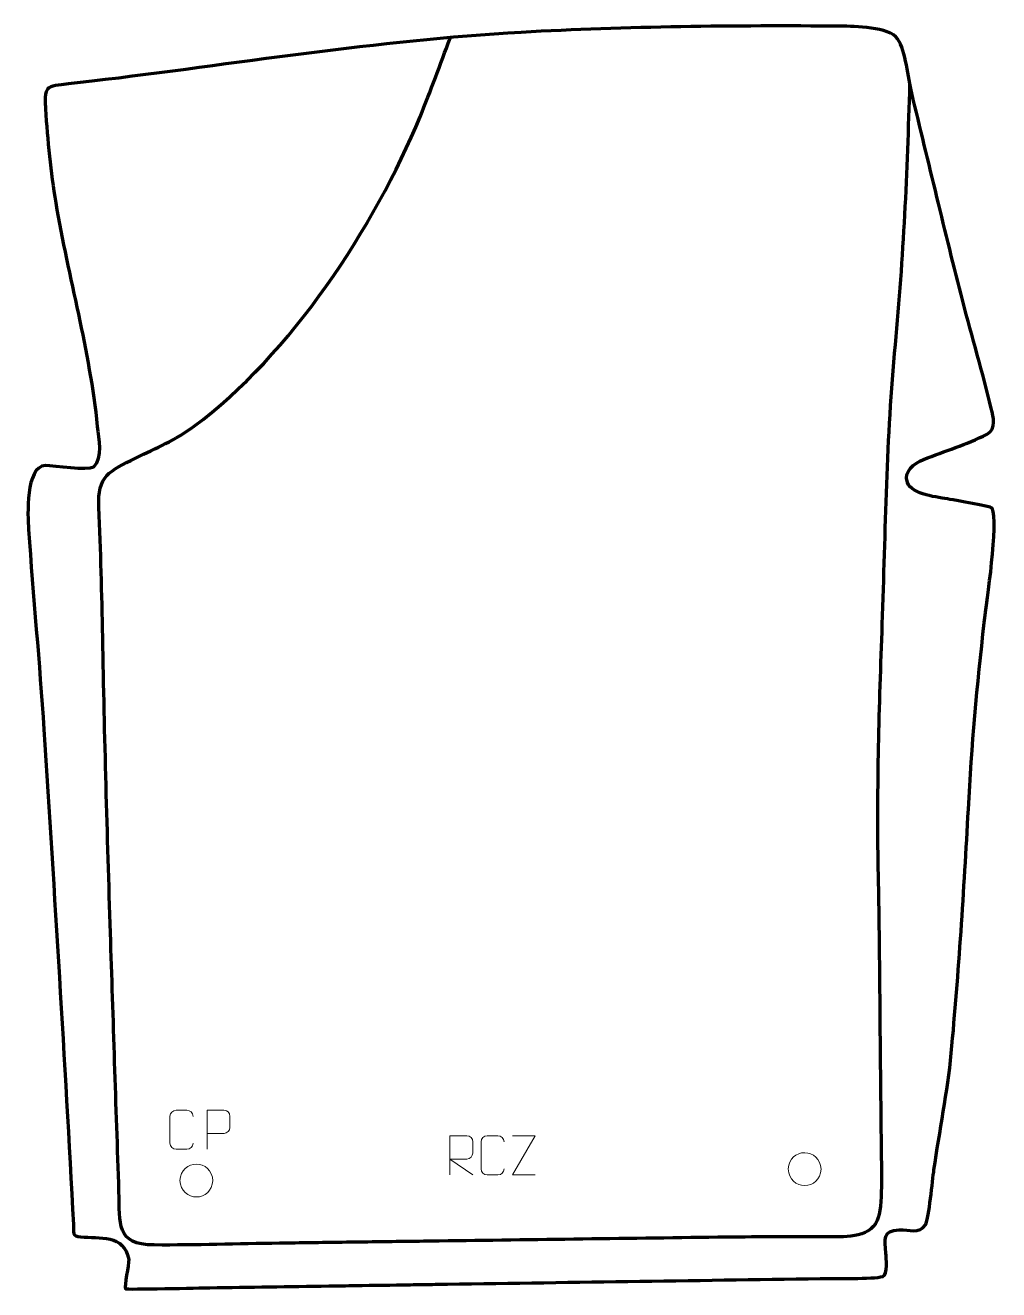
# Model space of a CAD drawing. Header units: millimetres. Extents: x 878 to 1502, y -91 to 719.
import ezdxf

# ---------------------------------------------------------------- set-up
doc = ezdxf.new("R2010")
doc.units = ezdxf.units.MM
doc.header["$MEASUREMENT"] = 0
doc.layers.add('layer 2', color=7, linetype='Continuous')
doc.layers.add('layer 3', color=7, linetype='Continuous')

msp = doc.modelspace()

# ---------------------------------------------------------------- linework, layer by layer
at = {"layer": 'layer 2', "color": 142, "lineweight": 158}
msp.add_open_spline([(1444.5021, 680.7409), (1442.9046, 624.5733), (1440.5339, 569.9516), (1435.1643, 513.9661), (1435.1643, 513.9661), (1429.4851, 454.752), (1428.9492, 394.5713), (1426.7943, 335.0903), (1426.7943, 335.0903), (1424.8837, 282.3507), (1423.2605, 230.8818), (1424.2421, 178.0583), (1424.2421, 178.0583), (1424.5524, 161.3575), (1424.8809, 144.6608), (1425.0552, 127.9576), (1425.0552, 127.9576), (1425.3341, 99.188), (1425.5279, 70.4178), (1425.8282, 41.6483), (1425.8282, 41.6483), (1425.9795, 27.5895), (1426.1257, 13.5308), (1426.266, -0.5281), (1426.266, -0.5281), (1426.266, -0.5281), (1426.286, -2.5359), (1426.286, -2.5359), (1426.286, -2.5359), (1426.3923, -13.2347), (1427.5339, -38.0122), (1423.7458, -46.7556), (1423.7458, -46.7556), (1418.4607, -58.954), (1401.6703, -57.1402), (1390.3539, -57.2755), (1390.3539, -57.2755), (1369.4177, -57.5621), (1348.3971, -57.2508), (1327.3453, -57.5324), (1327.3453, -57.5324), (1265.8816, -58.3544), (1204.4181, -59.199), (1142.9544, -60.0283), (1142.9544, -60.0283), (1129.5928, -60.2084), (1116.2312, -60.3885), (1102.8696, -60.5686), (1102.8696, -60.5686), (1095.5208, -60.6677), (1088.1719, -60.7667), (1080.823, -60.8658), (1080.823, -60.8658), (1067.4614, -61.0459), (1054.0998, -61.226), (1040.7382, -61.4061), (1040.7382, -61.4061), (1014.1783, -61.7704), (986.969, -62.7383), (960.4904, -62.5424), (960.4904, -62.5424), (935.473, -62.3573), (938.5625, -48.9992), (937.8594, -28.2535), (937.8594, -28.2535), (935.9892, 26.927), (934.1736, 82.0945), (932.3993, 137.2782), (932.3993, 137.2782), (930.3639, 200.4142), (928.5702, 263.5481), (927.4592, 326.7081), (927.4592, 326.7081), (926.9732, 354.6041), (926.1506, 382.0649), (924.8795, 409.9379), (924.8795, 409.9379), (924.193, 430.2304), (931.5948, 433.0478), (948.5294, 441.4093), (948.5294, 441.4093), (962.1129, 448.0858), (973.5822, 452.7635), (986.0222, 461.8055), (986.0222, 461.8055), (1047.697, 507.3606), (1101.8312, 589.5313), (1130.7764, 659.99), (1130.7764, 659.99), (1137.6032, 676.6079), (1143.8043, 693.4748), (1150.0079, 710.3325)], degree=3, knots=[0, 0, 0, 0, 0.04166667, 0.04166667, 0.04166667, 0.04166667, 0.08333333, 0.08333333, 0.08333333, 0.08333333, 0.125, 0.125, 0.125, 0.125, 0.16666667, 0.16666667, 0.16666667, 0.16666667, 0.20833333, 0.20833333, 0.20833333, 0.20833333, 0.25, 0.25, 0.25, 0.25, 0.29166667, 0.29166667, 0.29166667, 0.29166667, 0.33333333, 0.33333333, 0.33333333, 0.33333333, 0.375, 0.375, 0.375, 0.375, 0.41666667, 0.41666667, 0.41666667, 0.41666667, 0.45833333, 0.45833333, 0.45833333, 0.45833333, 0.5, 0.5, 0.5, 0.5, 0.54166667, 0.54166667, 0.54166667, 0.54166667, 0.58333333, 0.58333333, 0.58333333, 0.58333333, 0.625, 0.625, 0.625, 0.625, 0.66666667, 0.66666667, 0.66666667, 0.66666667, 0.70833333, 0.70833333, 0.70833333, 0.70833333, 0.75, 0.75, 0.75, 0.75, 0.79166667, 0.79166667, 0.79166667, 0.79166667, 0.83333333, 0.83333333, 0.83333333, 0.83333333, 0.875, 0.875, 0.875, 0.875, 0.91666667, 0.91666667, 0.91666667, 0.91666667, 1, 1, 1, 1], dxfattribs=at)
at = {"layer": 'layer 2', "color": 142, "lineweight": 9}
for points, knots in [([(985.3781, 2.5937), (985.2383, 0.2703), (983.5611, -1.2093), (981.4134, -1.2201), (981.4134, -1.2201), (979.0815, -1.2197), (976.7496, -1.2197), (974.4181, -1.2201), (974.4181, -1.2201), (972.4931, -1.3255), (970.521, 0.559), (970.5322, 2.5763), (970.5322, 2.5763), (970.5326, 8.3464), (970.5326, 14.1161), (970.5322, 19.8854), (970.5322, 19.8854), (970.5364, 22.0235), (972.2831, 23.7427), (974.4355, 23.7292), (974.4355, 23.7292), (976.7612, 23.7292), (979.0873, 23.7292), (981.4134, 23.7292), (981.4134, 23.7292), (983.36, 23.7647), (985.3514, 22.2732), (985.3781, 19.8356)], [0, 0, 0, 0, 0.125, 0.125, 0.125, 0.125, 0.25, 0.25, 0.25, 0.25, 0.375, 0.375, 0.375, 0.375, 0.5, 0.5, 0.5, 0.5, 0.625, 0.625, 0.625, 0.625, 0.75, 0.75, 0.75, 0.75, 1, 1, 1, 1]), ([(994.3291, -1.2245), (994.3291, -1.2245), (994.3291, 23.7291), (994.3291, 23.7291), (994.3291, 23.7291), (997.9241, 23.7291), (1001.5194, 23.7291), (1005.1148, 23.7291), (1005.1148, 23.7291), (1007.44, 23.6912), (1008.9974, 22.2011), (1008.9932, 19.835), (1008.9932, 19.835), (1008.9928, 17.7993), (1008.9928, 14.74), (1008.9932, 12.704), (1008.9932, 12.704), (1008.9867, 10.8286), (1007.1745, 8.8867), (1005.1649, 8.8676), (1005.1649, 8.8676), (1005.1649, 8.8676), (994.3291, 8.8676), (994.3291, 8.8676)], [0, 0, 0, 0, 0.14285714, 0.14285714, 0.14285714, 0.14285714, 0.28571429, 0.28571429, 0.28571429, 0.28571429, 0.42857143, 0.42857143, 0.42857143, 0.42857143, 0.57142857, 0.57142857, 0.57142857, 0.57142857, 0.71428571, 0.71428571, 0.71428571, 0.71428571, 1, 1, 1, 1]), ([(1149.945, -17.5943), (1149.945, -17.5943), (1149.945, 7.3592), (1149.945, 7.3592), (1149.945, 7.3592), (1153.5398, 7.3592), (1157.1353, 7.3592), (1160.7305, 7.3592), (1160.7305, 7.3592), (1163.0558, 7.3215), (1164.6131, 5.8315), (1164.609, 3.4651), (1164.609, 3.4651), (1164.6086, 1.4296), (1164.6086, -1.6298), (1164.609, -3.6658), (1164.609, -3.6658), (1164.6025, -5.5413), (1162.7902, -7.4831), (1160.7807, -7.5022), (1160.7807, -7.5022), (1160.7807, -7.5022), (1149.945, -7.5022), (1149.945, -7.5022), (1149.945, -7.5022), (1149.945, -7.5022), (1164.5997, -17.5943), (1164.5997, -17.5943)], [0, 0, 0, 0, 0.125, 0.125, 0.125, 0.125, 0.25, 0.25, 0.25, 0.25, 0.375, 0.375, 0.375, 0.375, 0.5, 0.5, 0.5, 0.5, 0.625, 0.625, 0.625, 0.625, 0.75, 0.75, 0.75, 0.75, 1, 1, 1, 1]), ([(1184.7001, -13.7766), (1184.5603, -16.1), (1182.8831, -17.5796), (1180.7354, -17.5904), (1180.7354, -17.5904), (1178.4035, -17.59), (1176.0716, -17.59), (1173.7401, -17.5904), (1173.7401, -17.5904), (1171.8151, -17.6958), (1169.843, -15.8113), (1169.8542, -13.794), (1169.8542, -13.794), (1169.8546, -8.0239), (1169.8546, -2.2542), (1169.8542, 3.5151), (1169.8542, 3.5151), (1169.8584, 5.6532), (1171.6051, 7.3724), (1173.7575, 7.3589), (1173.7575, 7.3589), (1176.0832, 7.3589), (1178.4093, 7.3589), (1180.7354, 7.3589), (1180.7354, 7.3589), (1182.682, 7.3944), (1184.6734, 5.9029), (1184.7001, 3.4653)], [0, 0, 0, 0, 0.125, 0.125, 0.125, 0.125, 0.25, 0.25, 0.25, 0.25, 0.375, 0.375, 0.375, 0.375, 0.5, 0.5, 0.5, 0.5, 0.625, 0.625, 0.625, 0.625, 0.75, 0.75, 0.75, 0.75, 1, 1, 1, 1]), ([(1204.5745, -17.5963), (1204.5745, -17.5963), (1189.9555, -17.5963), (1189.9555, -17.5963), (1189.9555, -17.5963), (1189.9555, -17.5963), (1204.5988, 7.3611), (1204.5988, 7.3611), (1204.5988, 7.3611), (1204.5988, 7.3611), (1189.9555, 7.3611), (1189.9555, 7.3611)], [0, 0, 0, 0, 0.25, 0.25, 0.25, 0.25, 0.5, 0.5, 0.5, 0.5, 1, 1, 1, 1]), ([(1366.7696, -13.8633), (1366.8403, -7.2229), (1372.1143, -3.3769), (1377.2696, -3.4739), (1377.2696, -3.4739), (1382.4249, -3.3769), (1387.6989, -7.4403), (1387.7696, -14.0807), (1387.7696, -14.0807), (1387.3994, -20.41), (1382.9575, -24.4407), (1377.2696, -24.4701), (1377.2696, -24.4701), (1372.1143, -24.5671), (1366.8403, -20.5037), (1366.7696, -13.8633)], [0, 0, 0, 0, 0.2, 0.2, 0.2, 0.2, 0.4, 0.4, 0.4, 0.4, 0.6, 0.6, 0.6, 0.6, 1, 1, 1, 1]), ([(976.9499, -21.1837), (977.0206, -14.5433), (982.2946, -10.6973), (987.4499, -10.7943), (987.4499, -10.7943), (992.6052, -10.6973), (997.8792, -14.7607), (997.9499, -21.4011), (997.9499, -21.4011), (997.5797, -27.7304), (993.1378, -31.7611), (987.4499, -31.7905), (987.4499, -31.7905), (982.2946, -31.8875), (977.0206, -27.8241), (976.9499, -21.1837)], [0, 0, 0, 0, 0.2, 0.2, 0.2, 0.2, 0.4, 0.4, 0.4, 0.4, 0.6, 0.6, 0.6, 0.6, 1, 1, 1, 1])]:
    msp.add_open_spline(points, degree=3, knots=knots, dxfattribs=at)
at = {"layer": 'layer 3', "color": 242, "lineweight": 158}
msp.add_open_spline([(920.4494, 682.71), (1012.5544, 693.6867), (1102.8289, 708.84), (1195.6871, 714.0546), (1195.6871, 714.0546), (1263.5042, 717.7676), (1332.3845, 718.5728), (1400.3068, 717.965), (1400.3068, 717.965), (1409.3602, 717.8563), (1431.4384, 717.7976), (1436.9012, 709.7146), (1436.9012, 709.7146), (1442.1766, 701.909), (1443.4757, 684.9634), (1445.8675, 675.164), (1445.8675, 675.164), (1456.6888, 630.832), (1467.2225, 586.1462), (1478.5665, 541.972), (1478.5665, 541.972), (1484.4778, 519.0763), (1491.2949, 496.1871), (1496.8366, 473.25), (1496.8366, 473.25), (1498.2115, 467.5809), (1500.2581, 460.2713), (1494.1976, 456.7575), (1494.1976, 456.7575), (1480.5611, 449.7356), (1467.3123, 446.166), (1453.4219, 440.4407), (1453.4219, 440.4407), (1447.3982, 437.9579), (1440.6803, 433.3083), (1443.0582, 425.7879), (1443.0582, 425.7879), (1446.2734, 417.7772), (1462.7842, 416.3973), (1470.3475, 414.951), (1470.3475, 414.951), (1473.7866, 414.311), (1496.4094, 410.4511), (1497.4415, 409.4146), (1497.4415, 409.4146), (1501.623, 400.0475), (1493.9898, 349.9358), (1492.3956, 336.0955), (1492.3956, 336.0955), (1487.7769, 295.8967), (1484.3053, 256.9339), (1482.1741, 216.5145), (1482.1741, 216.5145), (1479.3837, 164.6156), (1476.0405, 111.981), (1471.2177, 60.2439), (1471.2177, 60.2439), (1468.8151, 35.5256), (1463.7241, 10.3037), (1460.1245, -14.4003), (1460.1245, -14.4003), (1459.1645, -21.2098), (1456.9928, -44.986), (1454.737, -49.5517), (1454.737, -49.5517), (1450.4587, -55.7319), (1444.4003, -52.6428), (1437.8604, -52.8858), (1437.8604, -52.8858), (1426.9095, -53.2928), (1428.6916, -58.7967), (1429.2943, -67.8167), (1429.2943, -67.8167), (1429.4959, -70.8343), (1430.8551, -81.5108), (1427.3241, -82.6843), (1427.3241, -82.6843), (1420.8412, -84.5246), (1396.2611, -83.8941), (1387.2324, -84.029), (1387.2324, -84.029), (1305.0724, -85.2561), (1222.9124, -86.491), (1140.7525, -87.722), (1140.7525, -87.722), (1135.3597, -87.8028), (1129.967, -87.8836), (1124.5743, -87.9644), (1124.5743, -87.9644), (1112.8372, -88.1402), (1101.1001, -88.3161), (1089.3629, -88.4919), (1089.3629, -88.4919), (1083.653, -88.5775), (1077.9431, -88.663), (1072.2331, -88.7486), (1072.2331, -88.7486), (1046.8556, -89.1288), (1021.4781, -89.509), (996.1005, -89.8893), (996.1005, -89.8893), (990.7182, -89.9808), (942.3382, -91.1772), (941.9419, -90.5386), (941.9419, -90.5386), (941.1044, -89.1889), (944.2446, -75.2888), (944.1253, -71.7598), (944.1253, -71.7598), (941.1729, -55.509), (925.4151, -58.357), (913.1306, -57.4088), (913.1306, -57.4088), (907.7081, -56.9903), (908.9246, -54.7236), (908.6534, -49.5097), (908.6534, -49.5097), (903.0965, 56.1437), (896.5132, 161.9781), (889.7581, 267.5687), (889.7581, 267.5687), (886.9653, 310.3011), (882.8637, 352.9133), (879.9207, 395.6107), (879.9207, 395.6107), (879.3243, 404.6036), (877.8098, 435.9435), (890.7351, 436.6453), (890.7351, 436.6453), (896.7299, 436.5094), (917.7266, 433.1346), (921.6349, 435.672), (921.6349, 435.672), (927.5951, 441.8018), (924.6181, 453.8996), (923.955, 461.6538), (923.955, 461.6538), (919.006, 510.79), (905.4979, 556.6732), (897.3263, 604.9142), (897.3263, 604.9142), (893.9825, 624.6538), (892.1117, 645.0141), (890.7669, 664.9879), (890.7669, 664.9879), (890.5557, 668.1514), (889.8396, 676.7234), (893.0123, 678.6084), (893.0123, 678.6084), (895.4765, 680.0724), (902.3616, 680.6499), (905.436, 681.0035), (905.436, 681.0035), (910.4389, 681.6267), (915.4424, 682.1405), (920.4494, 682.71)], degree=3, knots=[0, 0, 0, 0, 0.025, 0.025, 0.025, 0.025, 0.05, 0.05, 0.05, 0.05, 0.075, 0.075, 0.075, 0.075, 0.1, 0.1, 0.1, 0.1, 0.125, 0.125, 0.125, 0.125, 0.15, 0.15, 0.15, 0.15, 0.175, 0.175, 0.175, 0.175, 0.2, 0.2, 0.2, 0.2, 0.225, 0.225, 0.225, 0.225, 0.25, 0.25, 0.25, 0.25, 0.275, 0.275, 0.275, 0.275, 0.3, 0.3, 0.3, 0.3, 0.325, 0.325, 0.325, 0.325, 0.35, 0.35, 0.35, 0.35, 0.375, 0.375, 0.375, 0.375, 0.4, 0.4, 0.4, 0.4, 0.425, 0.425, 0.425, 0.425, 0.45, 0.45, 0.45, 0.45, 0.475, 0.475, 0.475, 0.475, 0.5, 0.5, 0.5, 0.5, 0.525, 0.525, 0.525, 0.525, 0.55, 0.55, 0.55, 0.55, 0.575, 0.575, 0.575, 0.575, 0.6, 0.6, 0.6, 0.6, 0.625, 0.625, 0.625, 0.625, 0.65, 0.65, 0.65, 0.65, 0.675, 0.675, 0.675, 0.675, 0.7, 0.7, 0.7, 0.7, 0.725, 0.725, 0.725, 0.725, 0.75, 0.75, 0.75, 0.75, 0.775, 0.775, 0.775, 0.775, 0.8, 0.8, 0.8, 0.8, 0.825, 0.825, 0.825, 0.825, 0.85, 0.85, 0.85, 0.85, 0.875, 0.875, 0.875, 0.875, 0.9, 0.9, 0.9, 0.9, 0.925, 0.925, 0.925, 0.925, 0.95, 0.95, 0.95, 0.95, 1, 1, 1, 1], dxfattribs=at)

doc.saveas('drawing.dxf')
